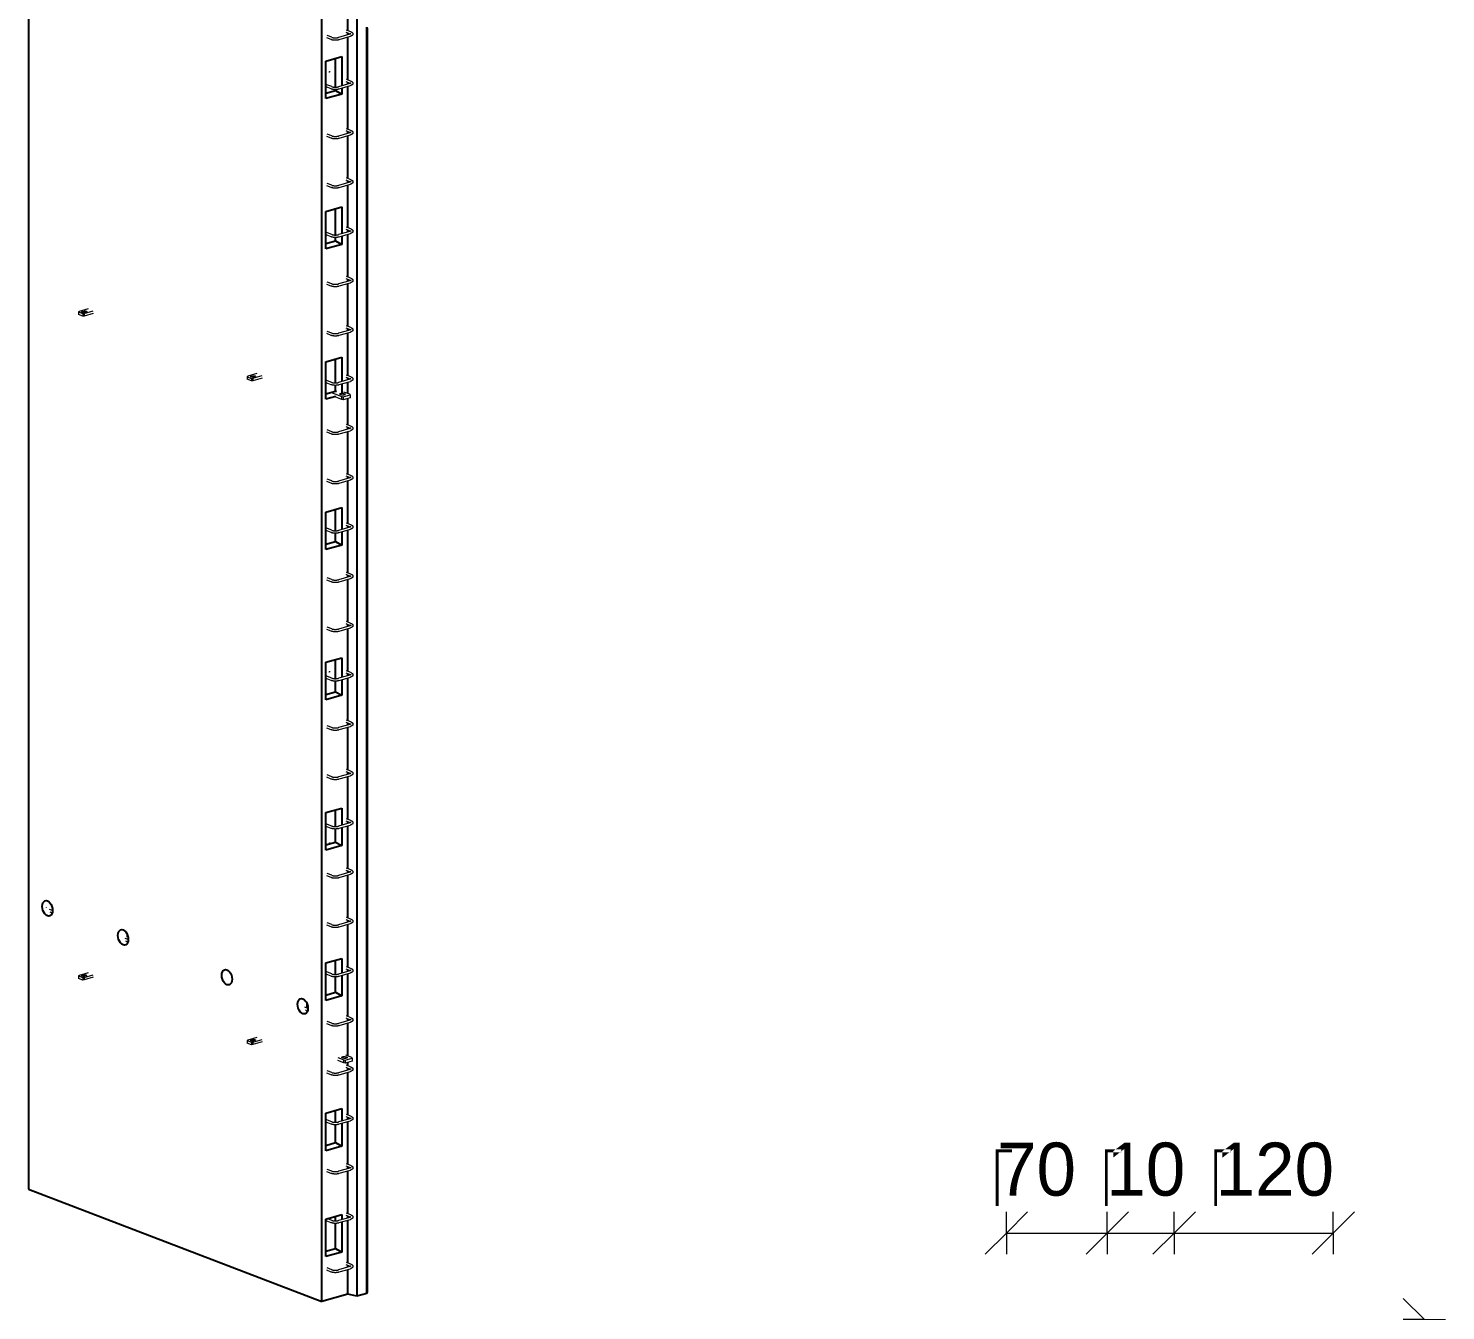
# Model space of a CAD drawing. Header units: millimetres. Extents: x -6666 to 6873, y 1067 to 19439.
# Drawn here: x 1192 to 6536, y 3599 to 8432 of the extents above; entities that cross this region are included whole.
import ezdxf

# ---------------------------------------------------------------- set-up
doc = ezdxf.new("R2010")
doc.units = ezdxf.units.MM
for name, color, linetype, lineweight in [('A-ANNO-DIMS', 211, 'Continuous', 9), ('A-ANNO-DIMS-80', 211, 'Continuous', 9), ('A-GENM', 13, 'Continuous', 18), ('A-WALL', 113, 'Continuous', 25), ('S-RBAR', 171, 'Continuous', 18)]:
    doc.layers.add(name, color=color, linetype=linetype, lineweight=lineweight)
doc.styles.add('Nirmala UI Semilight_4', font='NirmalaS.ttf', dxfattribs={"height": 200})
doc.dimstyles.new('Arrow_Filled_-_2_5_NI_UI_5', dxfattribs={"dimscale": 304.8, "dimtxt": 209.472789, "dimasz": 0.524934, "dimexe": 0.262467, "dimexo": 0.0625, "dimgap": 0.262467, "dimtad": 1, "dimdec": 0, "dimzin": 0, "dimdsep": 46, "dimtxsty": 'Nirmala UI Semilight_4', "dimblk1": 'OBLIQUE', "dimblk2": 'OBLIQUE', "dimsah": 1, "dimcen": 0.09, "dimazin": 0, "dimtfac": 1, "dimtdec": 4, "dimtix": 1, "dimtmove": 2, "dimatfit": 3, "dimfxl": 0.262467, "dimfxlon": 1, "dimtvp": 1, "dimtolj": 1, "dimtzin": 0, "dimarcsym": 2})
doc.dimstyles.new('Arrow_Filled_-_2_5_NI_UI_6', dxfattribs={"dimscale": 304.8, "dimtxt": 209.472789, "dimasz": 0.524934, "dimexe": 0.262467, "dimexo": 0.0625, "dimgap": 0.262467, "dimtad": 1, "dimdec": 0, "dimzin": 0, "dimdsep": 46, "dimtxsty": 'Nirmala UI Semilight_4', "dimblk1": 'OBLIQUE', "dimblk2": 'OBLIQUE', "dimsah": 1, "dimcen": 0.09, "dimazin": 0, "dimtfac": 1, "dimtdec": 4, "dimtix": 1, "dimtmove": 0, "dimatfit": 3, "dimfxl": 0.262467, "dimfxlon": 1, "dimtvp": 1, "dimtolj": 1, "dimtzin": 0, "dimarcsym": 2})

# ---------------------------------------------------------------- blocks, each defined once
blk = doc.blocks.new('Rebar Bar - Part 1375585861-431004-3D Ortho')
at = {"layer": 'S-RBAR'}
blk.add_line((10689.8, 4760.5), (10689.8, 4740.2), dxfattribs=at)
blk = doc.blocks.new('Rebar Bar - Part 1375585861-V1-3D Ortho')
at = {"layer": 'S-RBAR'}
blk.add_line((10013.8, 5006.7), (10013.8, 5017.6), dxfattribs=at)
blk = doc.blocks.new('Rebar Bar - Part 776176355-431004-3D Ortho')
at = {"layer": 'S-RBAR'}
for points in [[(9708.1, 5118, 0), (9708.1, 5118.1, 0), (9708.1, 5118.2, 0)], [(9708.1, 5118, 0), (9708.1, 5118, 0), (9708.1, 5117.9, 0), (9708.2, 5117.7, 0), (9708.3, 5117.6, 0), (9708.4, 5117.5, 0)]]:
    blk.add_polyline3d(points, dxfattribs=at)
blk = doc.blocks.new('Rebar Bar - Part 1527173611-431004-3D Ortho')
at = {"layer": 'S-RBAR'}
for p, q in [((9732.6, 5107), (9721.2, 5111.3)), ((9722.4, 5102.3), (9731.4, 5098.8)), ((10018.1, 4997.6), (10006.7, 5002)), ((10007.9, 4992.9), (10016.9, 4989.5))]:
    blk.add_line(p, q, dxfattribs=at)
blk = doc.blocks.new('Rebar Bar - Part 776176355-V2-3D Ortho')
at = {"layer": 'S-RBAR'}
blk.add_polyline3d([(10774.1, 10528.5, 0), (10775.4, 10528.7, 0), (10776.7, 10529, 0), (10777.9, 10529.3, 0), (10779.1, 10529.6, 0), (10779.4, 10529.7, 0)], dxfattribs=at)
blk = doc.blocks.new('Rebar Bar - Part 1527173611-V3-3D Ortho')
at = {"layer": 'S-RBAR'}
for p, q in [((10695.2, 4738.2), (10683.8, 4742.6)), ((10685.2, 4733.5), (10694, 4730.1))]:
    blk.add_line(p, q, dxfattribs=at)
blk = doc.blocks.new('RR spread anchor face based - RR-SA-2_5-150-1726819-3D Ortho')
at = {"layer": 'A-GENM'}
for p, q in [((9832.4, 11654.9), (9830.2, 11653.2)), ((9830.2, 11653.2), (9846.5, 11647)), ((9830.2, 11653.2), (9830.2, 11643.8)), ((9866.5, 11664.6), (9832.4, 11654.9)), ((9845.6, 11655.2), (9850.1, 11656.5)), ((9852, 11647.4), (9886.1, 11657.1)), ((9859.3, 11653), (9854.7, 11651.7)), ((9846.5, 11637.5), (9830.2, 11643.8)), ((9846.5, 11647), (9852, 11647.4)), ((9846.5, 11647), (9846.5, 11637.5)), ((9852, 11638), (9846.5, 11637.5)), ((9886.1, 11647.7), (9852, 11638)), ((9852, 11647.4), (9852, 11638))]:
    blk.add_line(p, q, dxfattribs=at)
for points in [[(9854.7, 11651.7, 0), (9853.2, 11651.4, 0), (9851.4, 11651.2, 0), (9849.6, 11651.1, 0), (9847.8, 11651.3, 0), (9846.2, 11651.5, 0), (9844.8, 11651.9, 0), (9843.8, 11652.4, 0), (9843.3, 11653, 0), (9843.2, 11653.6, 0), (9843.5, 11654.2, 0), (9844.4, 11654.7, 0), (9845.6, 11655.2, 0)], [(9850.1, 11656.5, 0), (9851.6, 11656.8, 0), (9853.4, 11657, 0), (9855.2, 11657, 0), (9857, 11656.9, 0), (9858.6, 11656.6, 0), (9860, 11656.2, 0), (9861, 11655.7, 0), (9861.6, 11655.2, 0)], [(9861.7, 11654.6, 0), (9861.3, 11654, 0), (9860.5, 11653.4, 0), (9859.3, 11653, 0)]]:
    blk.add_polyline3d(points, dxfattribs=at)
blk = doc.blocks.new('Rebar Bar - Part 3166313199-431004-3D Ortho')
at = {"layer": 'S-RBAR'}
for p, q in [((10837.8, 12132.8), (10855, 12126.2)), ((10857.8, 12133.7), (10840.7, 12140.2))]:
    blk.add_line(p, q, dxfattribs=at)
blk = doc.blocks.new('Rebar Bar - Part 2227165887-431004-3D Ortho')
at = {"layer": 'S-RBAR'}
for points in [[(10857.8, 12133.7, 0), (10858.5, 12133.4, 0), (10859, 12133.2, 0), (10859.6, 12132.9, 0), (10860.2, 12132.6, 0), (10860.7, 12132.3, 0), (10861.2, 12132, 0), (10861.8, 12131.6, 0), (10862.2, 12131.3, 0), (10862.7, 12130.9, 0), (10863.2, 12130.4, 0), (10863.6, 12130, 0), (10864, 12129.5, 0), (10864.3, 12128.9, 0), (10864.7, 12128.3, 0), (10864.9, 12127.6, 0), (10865.1, 12126.9, 0), (10865.2, 12126.2, 0), (10865.2, 12125.5, 0), (10865.2, 12124.7, 0), (10865, 12124, 0), (10864.8, 12123.3, 0), (10864.5, 12122.7, 0), (10864.2, 12122.1, 0), (10863.8, 12121.6, 0), (10863.4, 12121.1, 0), (10863, 12120.6, 0), (10862.5, 12120.2, 0), (10862, 12119.8, 0), (10861.5, 12119.5, 0), (10861, 12119.1, 0), (10860.5, 12118.8, 0), (10859.9, 12118.5, 0), (10859.4, 12118.2, 0), (10858.8, 12118, 0), (10858.2, 12117.7, 0), (10857.6, 12117.5, 0), (10856.9, 12117.2, 0), (10856.3, 12117, 0), (10855.6, 12116.8, 0), (10855.4, 12116.8, 0)], [(10857.5, 12126.4, 0), (10857.4, 12126.4, 0), (10857.4, 12126.4, 0), (10857.3, 12126.3, 0), (10857.2, 12126.2, 0), (10857, 12126.1, 0), (10856.8, 12125.9, 0), (10856.5, 12125.8, 0), (10856.3, 12125.6, 0), (10855.9, 12125.5, 0), (10855.6, 12125.3, 0), (10855.2, 12125.1, 0), (10854.8, 12125, 0), (10854.3, 12124.8, 0), (10853.8, 12124.7, 0), (10853.3, 12124.5, 0), (10853.2, 12124.5, 0)], [(10856.3, 12125.6, 0), (10855.9, 12125.8, 0), (10855.6, 12125.9, 0), (10855.2, 12126.1, 0), (10855, 12126.2, 0)], [(10857.4, 12124.8, 0), (10857.4, 12124.9, 0), (10857.3, 12125, 0), (10857.2, 12125.1, 0), (10857, 12125.2, 0), (10856.8, 12125.3, 0)]]:
    blk.add_polyline3d(points, dxfattribs=at)
blk = doc.blocks.new('Rebar Bar - Part 3195156606-431004-3D Ortho')
at = {"layer": 'S-RBAR'}
for p, q in [((10853.2, 12124.5), (10810.8, 12112.4)), ((10813, 12104.7), (10855.4, 12116.8))]:
    blk.add_line(p, q, dxfattribs=at)
blk = doc.blocks.new('Rebar Bar - Part 2227165887-V4-3D Ortho')
at = {"layer": 'S-RBAR'}
for points in [[(10782.2, 12105.5, 0), (10782.9, 12105.3, 0), (10783.5, 12105.1, 0), (10784.2, 12104.9, 0), (10784.9, 12104.7, 0), (10785.6, 12104.5, 0), (10786.3, 12104.3, 0), (10787, 12104.1, 0), (10787.8, 12104, 0), (10788.5, 12103.8, 0), (10789.3, 12103.7, 0), (10790.1, 12103.6, 0), (10790.9, 12103.5, 0), (10791.7, 12103.4, 0), (10792.5, 12103.3, 0), (10793.3, 12103.2, 0), (10794.2, 12103.1, 0), (10795, 12103.1, 0), (10795.8, 12103, 0), (10796.7, 12103, 0), (10797.5, 12103, 0), (10798.4, 12103, 0), (10799.2, 12103, 0), (10800.1, 12103, 0), (10801, 12103, 0), (10801.8, 12103, 0), (10802.6, 12103.1, 0), (10803.5, 12103.1, 0), (10804.3, 12103.2, 0), (10805.1, 12103.3, 0), (10806, 12103.4, 0), (10806.8, 12103.5, 0), (10807.6, 12103.6, 0), (10808.3, 12103.7, 0), (10809.1, 12103.8, 0), (10809.9, 12104, 0), (10810.6, 12104.1, 0), (10811.4, 12104.3, 0), (10812.1, 12104.5, 0), (10812.8, 12104.7, 0), (10813, 12104.7, 0)], [(10785.1, 12113, 0), (10785.5, 12112.8, 0), (10786, 12112.7, 0), (10786.5, 12112.5, 0), (10787, 12112.4, 0), (10787.6, 12112.2, 0), (10788.1, 12112.1, 0), (10788.7, 12112, 0), (10789.3, 12111.8, 0), (10789.9, 12111.7, 0), (10790.6, 12111.6, 0), (10791.2, 12111.5, 0), (10791.9, 12111.4, 0), (10792.6, 12111.3, 0), (10793.3, 12111.2, 0), (10794, 12111.2, 0), (10794.8, 12111.1, 0), (10795.5, 12111.1, 0), (10796.2, 12111, 0), (10797, 12111, 0), (10797.7, 12111, 0), (10798.4, 12111, 0), (10799.2, 12111, 0), (10799.9, 12111, 0), (10800.7, 12111, 0), (10801.4, 12111, 0), (10802.2, 12111.1, 0), (10802.9, 12111.1, 0), (10803.6, 12111.2, 0), (10804.3, 12111.2, 0), (10805, 12111.3, 0), (10805.7, 12111.4, 0), (10806.4, 12111.5, 0), (10807.1, 12111.6, 0), (10807.7, 12111.7, 0), (10808.3, 12111.8, 0), (10808.9, 12112, 0), (10809.5, 12112.1, 0), (10810.1, 12112.2, 0), (10810.6, 12112.4, 0), (10810.8, 12112.4, 0)]]:
    blk.add_polyline3d(points, dxfattribs=at)
blk = doc.blocks.new('Rebar Bar - Part 3131074535-431004-3D Ortho')
at = {"layer": 'S-RBAR'}
for p, q in [((10765.1, 12112.1), (10782.2, 12105.5)), ((10785.1, 12113), (10767.9, 12119.6))]:
    blk.add_line(p, q, dxfattribs=at)
blk = doc.blocks.new('Rebar Bar - Part 3131074535-V11-3D Ortho')
at = {"layer": 'S-RBAR'}
for p, q in [((10785.1, 9326.6), (10762.6, 9335.2)), ((10762.6, 9326.6), (10782.2, 9319.1))]:
    blk.add_line(p, q, dxfattribs=at)
blk = doc.blocks.new('Rebar Bar - Part 2227165887-V12-3D Ortho')
at = {"layer": 'S-RBAR'}
for points in [[(10857.5, 5067.5, 0), (10857.4, 5067.5, 0), (10857.4, 5067.5, 0), (10857.3, 5067.4, 0), (10857.2, 5067.3, 0), (10857, 5067.2, 0), (10856.8, 5067, 0), (10856.5, 5066.9, 0), (10856.3, 5066.7, 0), (10855.9, 5066.6, 0), (10855.6, 5066.4, 0), (10855.2, 5066.2, 0), (10854.8, 5066.1, 0), (10854.3, 5065.9, 0), (10853.8, 5065.8, 0), (10853.3, 5065.6, 0), (10853.2, 5065.6, 0)], [(10856, 5066.9, 0), (10855.9, 5066.9, 0), (10855.6, 5067, 0), (10855.2, 5067.2, 0), (10855, 5067.3, 0)], [(10857.8, 5074.8, 0), (10858.5, 5074.5, 0), (10859, 5074.3, 0), (10859.6, 5074, 0), (10860.2, 5073.7, 0), (10860.7, 5073.4, 0), (10861.2, 5073.1, 0), (10861.8, 5072.7, 0), (10862.2, 5072.4, 0), (10862.7, 5072, 0), (10863.2, 5071.5, 0), (10863.6, 5071.1, 0), (10864, 5070.6, 0), (10864.3, 5070, 0), (10864.7, 5069.4, 0), (10864.9, 5068.7, 0), (10865.1, 5068, 0), (10865.2, 5067.3, 0), (10865.2, 5066.6, 0), (10865.2, 5065.8, 0), (10865, 5065.1, 0), (10864.8, 5064.4, 0), (10864.5, 5063.8, 0), (10864.2, 5063.2, 0), (10863.8, 5062.7, 0), (10863.4, 5062.2, 0), (10863, 5061.7, 0), (10862.5, 5061.3, 0), (10862, 5060.9, 0), (10861.5, 5060.6, 0), (10861, 5060.2, 0), (10860.5, 5059.9, 0), (10859.9, 5059.6, 0), (10859.4, 5059.3, 0), (10858.8, 5059.1, 0), (10858.2, 5058.8, 0), (10857.6, 5058.6, 0), (10856.9, 5058.4, 0), (10856.3, 5058.1, 0), (10855.6, 5057.9, 0), (10855.4, 5057.9, 0)], [(10857.4, 5065.9, 0), (10857.4, 5066, 0), (10857.3, 5066.1, 0), (10857.2, 5066.2, 0), (10857, 5066.3, 0), (10856.8, 5066.4, 0)]]:
    blk.add_polyline3d(points, dxfattribs=at)
blk = doc.blocks.new('Rebar Bar - Part 3166313199-V13-3D Ortho')
at = {"layer": 'S-RBAR'}
for p, q in [((10837.8, 4888.1), (10855, 4881.5)), ((10857.8, 4889), (10840.7, 4895.6))]:
    blk.add_line(p, q, dxfattribs=at)
blk = doc.blocks.new('Rebar Bar - Part 3131074535-V14-3D Ortho')
at = {"layer": 'S-RBAR'}
for p, q in [((10762.6, 3939.6), (10782.2, 3932.1)), ((10785.1, 3939.5), (10767.9, 3946.1))]:
    blk.add_line(p, q, dxfattribs=at)
blk = doc.blocks.new('Rebar Bar - Part 3131074535-V15-3D Ortho')
at = {"layer": 'S-RBAR'}
for p, q in [((10765.1, 3752.9), (10782.2, 3746.3)), ((10785.1, 3753.8), (10768.1, 3760.3))]:
    blk.add_line(p, q, dxfattribs=at)
blk = doc.blocks.new('RR spread anchor face based - RR-SA-4_0-320-1726835-3D Ortho')
at = {"layer": 'A-GENM'}
for p, q in [((10800.5, 11343.1), (10823.3, 11334.4)), ((10823.3, 11323.1), (10800.5, 11331.8)), ((10820.4, 11341.1), (10817.8, 11342.1)), ((10823.3, 11334.4), (10828.5, 11333.7)), ((10823.3, 11323.1), (10823.3, 11334.4)), ((10828.5, 11333.7), (10855, 11341.2)), ((10828.5, 11333.7), (10828.5, 11322.4)), ((10855, 11329.9), (10828.5, 11322.4)), ((10853.7, 11343), (10830.8, 11351.8)), ((10831.4, 11346), (10834, 11345)), ((10855, 11341.2), (10853.7, 11343)), ((10855, 11341.2), (10855, 11329.9)), ((10828.5, 11322.4), (10823.3, 11323.1))]:
    blk.add_line(p, q, dxfattribs=at)
for points in [[(10817.8, 11342.1, 0), (10816.5, 11342.7, 0), (10815.8, 11343.5, 0), (10815.6, 11344.2, 0), (10816.1, 11345, 0), (10817.2, 11345.7, 0), (10818.7, 11346.3, 0), (10820.7, 11346.7, 0), (10822.9, 11346.9, 0), (10825.3, 11347, 0), (10827.6, 11346.8, 0), (10829.7, 11346.5, 0), (10831.4, 11346, 0)], [(10836.2, 11342.8, 0), (10835.7, 11342, 0), (10834.6, 11341.4, 0), (10833.1, 11340.8, 0), (10831.1, 11340.4, 0), (10828.9, 11340.1, 0), (10826.5, 11340.1, 0), (10824.2, 11340.2, 0), (10822.1, 11340.6, 0), (10820.4, 11341.1, 0)], [(10834, 11345, 0), (10835.3, 11344.3, 0), (10836, 11343.6, 0), (10836.2, 11343, 0)]]:
    blk.add_polyline3d(points, dxfattribs=at)
blk = doc.blocks.new('RR spread anchor face based - RR-SA-4_0-320-V17-3D Ortho')
at = {"layer": 'A-GENM'}
for p, q in [((10786.6, 7057.9), (10823.3, 7043.9)), ((10853.7, 7052.5), (10830.8, 7061.2)), ((10831.4, 7055.4), (10834, 7054.4)), ((10823.3, 7032.5), (10800.5, 7041.3)), ((10820.4, 7050.6), (10817.8, 7051.6)), ((10823.3, 7043.9), (10828.5, 7043.2)), ((10823.3, 7032.5), (10823.3, 7043.9)), ((10828.5, 7031.8), (10823.3, 7032.5)), ((10828.5, 7043.2), (10855, 7050.7)), ((10828.5, 7043.2), (10828.5, 7031.8)), ((10855, 7039.4), (10828.5, 7031.8)), ((10855, 7050.7), (10853.7, 7052.5)), ((10855, 7050.7), (10855, 7039.4))]:
    blk.add_line(p, q, dxfattribs=at)
for points in [[(10817.8, 7051.6, 0), (10816.5, 7052.2, 0), (10815.8, 7052.9, 0), (10815.6, 7053.7, 0), (10816.1, 7054.5, 0), (10817.2, 7055.2, 0), (10818.7, 7055.7, 0), (10820.7, 7056.2, 0), (10822.9, 7056.4, 0), (10825.3, 7056.5, 0), (10827.6, 7056.3, 0), (10829.7, 7055.9, 0), (10831.4, 7055.4, 0)], [(10834, 7054.4, 0), (10835.3, 7053.8, 0), (10836, 7053, 0), (10836.2, 7052.5, 0)], [(10836.2, 7052.3, 0), (10835.7, 7051.5, 0), (10834.6, 7050.8, 0), (10833.1, 7050.2, 0), (10831.1, 7049.8, 0), (10828.9, 7049.6, 0), (10826.5, 7049.5, 0), (10824.2, 7049.7, 0), (10822.1, 7050, 0), (10820.4, 7050.6, 0)]]:
    blk.add_polyline3d(points, dxfattribs=at)
blk = doc.blocks.new('DIMBLOCK48-TOP NOTCH DETAIL')
at = {"layer": 'A-ANNO-DIMS-80'}
for p, q in [((4879.7, 3891.8), (4959.7, 3971.8)), ((4879.7, 3891.8), (4879.7, 3971.8)), ((5259.7, 3891.8), (5339.7, 3971.8)), ((5259.7, 3891.8), (5259.7, 3971.8)), ((4879.7, 3891.8), (4799.7, 3811.8)), ((4879.7, 3891.8), (5259.7, 3891.8)), ((4879.7, 3891.8), (4879.7, 3811.8)), ((5259.7, 3891.8), (5179.7, 3811.8)), ((5259.7, 3891.8), (5259.7, 3811.8))]:
    blk.add_line(p, q, dxfattribs=at)
at = {"layer": 'A-ANNO-DIMS-80', "color": 0, "insert": (4844.5, 4232.7), "char_height": 200, "width": 356.485, "attachment_point": 1, "line_spacing_factor": 1.142579, "style": 'Nirmala UI Semilight_4'}
blk.add_mtext('\u202a70', dxfattribs=at)
blk = doc.blocks.new('_Oblique')
at = {"color": 0, "linetype": 'ByBlock', "lineweight": -2}
blk.add_line((-0.5, -0.5), (0.5, 0.5), dxfattribs=at)
blk = doc.blocks.new('DIMBLOCK49-TOP NOTCH DETAIL')
at = {"layer": 'A-ANNO-DIMS-80'}
for p, q in [((5259.7, 3891.8), (5339.7, 3971.8)), ((5259.7, 3891.8), (5259.7, 3971.8)), ((5512, 3891.8), (5592, 3971.8)), ((5512, 3891.8), (5512, 3971.8)), ((5259.7, 3891.8), (5179.7, 3811.8)), ((5259.7, 3891.8), (5512, 3891.8)), ((5259.7, 3891.8), (5259.7, 3811.8)), ((5512, 3891.8), (5432, 3811.8)), ((5512, 3891.8), (5512, 3811.8))]:
    blk.add_line(p, q, dxfattribs=at)
at = {"layer": 'A-ANNO-DIMS-80', "color": 0, "insert": (5256.4, 4232.7), "char_height": 200, "width": 310.781, "attachment_point": 1, "line_spacing_factor": 1.142579, "style": 'Nirmala UI Semilight_4'}
blk.add_mtext('\u202a10', dxfattribs=at)
blk = doc.blocks.new('DIMBLOCK50-TOP NOTCH DETAIL')
at = {"layer": 'A-ANNO-DIMS-80'}
for p, q in [((5512, 3891.8), (5592, 3971.8)), ((5512, 3891.8), (5512, 3971.8)), ((6112, 3891.8), (6192, 3971.8)), ((6112, 3891.8), (6112, 3971.8)), ((5512, 3891.8), (5432, 3811.8)), ((5512, 3891.8), (6112, 3891.8)), ((5512, 3891.8), (5512, 3811.8)), ((6112, 3891.8), (6032, 3811.8)), ((6112, 3891.8), (6112, 3811.8))]:
    blk.add_line(p, q, dxfattribs=at)
at = {"layer": 'A-ANNO-DIMS-80', "color": 0, "insert": (5668.6, 4232.7), "char_height": 200, "width": 493.594, "attachment_point": 1, "line_spacing_factor": 1.142579, "style": 'Nirmala UI Semilight_4'}
blk.add_mtext('\u202a120', dxfattribs=at)
blk = doc.blocks.new('DIMBLOCK51-TOP NOTCH DETAIL')
at = {"layer": 'A-ANNO-DIMS-80'}
for p, q in [((6455.7, 3565.5), (6375.7, 3645.5)), ((6455.7, 3565.5), (6375.7, 3565.5)), ((6455.7, 3205), (6455.7, 3565.5)), ((6455.7, 3565.5), (6535.7, 3485.5)), ((6455.7, 3565.5), (6535.7, 3565.5)), ((6455.7, 3205), (6375.7, 3285)), ((6455.7, 3205), (6375.7, 3205)), ((6455.7, 3205), (6535.7, 3125)), ((6455.7, 3205), (6535.7, 3205))]:
    blk.add_line(p, q, dxfattribs=at)
at = {"layer": 'A-ANNO-DIMS-80', "color": 0, "insert": (6114.7, 3231), "char_height": 200, "width": 370.196, "attachment_point": 1, "rotation": 90, "line_spacing_factor": 1.142579, "style": 'Nirmala UI Semilight_4'}
blk.add_mtext('\u202a40', dxfattribs=at)

msp = doc.modelspace()

# ---------------------------------------------------------------- linework, layer by layer
at = {"layer": 'A-WALL'}
for p, q in [((2430.3, 12201.6), (2430.3, 3653.6)), ((1192.1, 11962.9), (1192.1, 4057.2)), ((2298.2, 3633.4), (2298.2, 11597.6)), ((2396.7, 8422.8), (2396.7, 8584.7)), ((2396.7, 8407.1), (2396.7, 8414)), ((2396.7, 8237), (2396.7, 8398.9)), ((2468.2, 3664.3), (2468.2, 8436.3)), ((2468.2, 8436.3), (2469.3, 8431.5)), ((2469.3, 8431.5), (2469.3, 3669)), ((2313.3, 8308.2), (2373.9, 8325.5)), ((2313.3, 8166.6), (2313.3, 8308.2)), ((2350, 8210), (2350, 8318.7)), ((2373.9, 8325.5), (2373.9, 8214.8)), ((2313.2, 8186.9), (2350, 8197.4)), ((2373.9, 8183.9), (2313.3, 8166.6)), ((2350, 8197.4), (2350, 8202.2)), ((2350, 8197.4), (2373.9, 8183.9)), ((2373.9, 8206.7), (2373.9, 8183.9)), ((2396.7, 8221.4), (2396.7, 8228.2)), ((2396.7, 8051.3), (2396.7, 8213.1)), ((2396.7, 8035.6), (2396.7, 8042.5)), ((2396.7, 7865.5), (2396.7, 8027.4)), ((2396.7, 7849.9), (2396.7, 7856.7)), ((2396.7, 7679.7), (2396.7, 7841.6)), ((2313.3, 7741.8), (2373.9, 7759.1)), ((2350, 7652.7), (2350, 7752.3)), ((2373.9, 7759.1), (2373.9, 7657.6)), ((2313.3, 7600.2), (2313.3, 7741.8)), ((2350, 7631), (2350, 7644.9)), ((2373.9, 7649.5), (2373.9, 7617.5)), ((2396.7, 7664.1), (2396.7, 7671.2)), ((2396.7, 7494), (2396.7, 7655.9)), ((2313.3, 7620.6), (2350, 7631)), ((2373.9, 7617.5), (2313.3, 7600.2)), ((2350, 7631), (2373.9, 7617.5)), ((2396.7, 7478.3), (2396.7, 7485.2)), ((2396.7, 7308.2), (2396.7, 7470.1)), ((2396.7, 7292.6), (2396.7, 7299.4)), ((2396.7, 7122.4), (2396.7, 7284.3)), ((2313.3, 7175.4), (2373.9, 7192.7)), ((2313.3, 7033.8), (2313.3, 7175.4)), ((2350, 7095.4), (2350, 7185.9)), ((2373.9, 7192.7), (2373.9, 7100.3)), ((2396.7, 7106.8), (2396.7, 7113.7)), ((2313.3, 7054.2), (2350, 7064.6)), ((2350, 7064.6), (2350, 7087.6)), ((2350, 7064.6), (2353.6, 7062.6)), ((2373.9, 7092.2), (2373.9, 7059.1)), ((2396.7, 7055.4), (2396.7, 7098.6)), ((2351.2, 7044.6), (2313.3, 7033.8)), ((2396.7, 6936.7), (2396.7, 7036.8)), ((2396.7, 6921.1), (2396.7, 6927.9)), ((2396.7, 6750.9), (2396.7, 6912.8)), ((2396.7, 6735.3), (2396.7, 6742.2)), ((2396.7, 6565.2), (2396.7, 6727.1)), ((2313.3, 6609), (2373.9, 6626.2)), ((2373.9, 6626.2), (2373.9, 6543)), ((2313.3, 6467.4), (2313.3, 6609)), ((2350, 6538.2), (2350, 6619.5)), ((2350, 6498.2), (2350, 6530.4)), ((2373.9, 6534.9), (2373.9, 6484.6)), ((2396.7, 6549.5), (2396.7, 6556.4)), ((2396.7, 6379.4), (2396.7, 6541.3)), ((2313.3, 6487.7), (2350, 6498.2)), ((2373.9, 6484.6), (2313.3, 6467.4)), ((2350, 6498.2), (2373.9, 6484.6)), ((2396.7, 6363.8), (2396.7, 6370.6)), ((2396.7, 6193.6), (2396.7, 6355.5)), ((2396.7, 6178), (2396.7, 6184.9)), ((2396.7, 6007.9), (2396.7, 6169.8)), ((2313.3, 6042.6), (2373.9, 6059.8)), ((2313.3, 5901), (2313.3, 6042.6)), ((2350, 5980.9), (2350, 6053)), ((2373.9, 6059.8), (2373.9, 5986)), ((2396.7, 5992.3), (2396.7, 5999.1)), ((2313.3, 5921.3), (2350, 5931.8)), ((2350, 5931.8), (2350, 5973.1)), ((2350, 5931.8), (2373.9, 5918.2)), ((2373.9, 5977.6), (2373.9, 5918.2)), ((2396.7, 5822.1), (2396.7, 5984)), ((2373.9, 5918.2), (2313.3, 5901)), ((2396.7, 5806.5), (2396.7, 5813.4)), ((2396.7, 5636.4), (2396.7, 5798.3)), ((2396.7, 5620.7), (2396.7, 5627.6)), ((2396.7, 5450.6), (2396.7, 5612.5)), ((2313.3, 5476.2), (2373.9, 5493.4)), ((2313.3, 5334.6), (2313.3, 5476.2)), ((2350, 5423.6), (2350, 5486.6)), ((2373.9, 5493.4), (2373.9, 5428.4)), ((2350, 5365.4), (2350, 5415.8)), ((2373.9, 5420.3), (2373.9, 5351.8)), ((2396.7, 5435), (2396.7, 5441.8)), ((2396.7, 5264.8), (2396.7, 5426.7)), ((2313.3, 5354.9), (2350, 5365.4)), ((2373.9, 5351.8), (2313.3, 5334.6)), ((2350, 5365.4), (2373.9, 5351.8)), ((2396.7, 5249.2), (2396.7, 5256.1)), ((2396.7, 5079.1), (2396.7, 5241)), ((2396.7, 5063.5), (2396.7, 5070.3)), ((2396.7, 4893.3), (2396.7, 5055.2)), ((2313.3, 4909.8), (2373.9, 4927)), ((2350, 4866.3), (2350, 4920.2)), ((2373.9, 4927), (2373.9, 4871.1)), ((2313.3, 4768.2), (2313.3, 4909.8)), ((2396.7, 4877.7), (2396.7, 4884.6)), ((2396.7, 4707.6), (2396.7, 4869.5)), ((2350, 4799), (2350, 4858.5)), ((2373.9, 4862.6), (2373.9, 4785.4)), ((2313.3, 4788.5), (2350, 4799)), ((2373.9, 4785.4), (2313.3, 4768.2)), ((2350, 4799), (2373.9, 4785.4)), ((2396.7, 4691.9), (2396.7, 4698.8)), ((2396.7, 4558.8), (2396.7, 4683.7)), ((2396.7, 4521.8), (2396.7, 4535.2)), ((2396.7, 4506.2), (2396.7, 4513)), ((2396.7, 4336), (2396.7, 4497.9)), ((2313.3, 4343.4), (2373.9, 4360.6)), ((2313.3, 4201.8), (2313.3, 4343.4)), ((2350, 4309), (2350, 4353.8)), ((2373.9, 4360.6), (2373.9, 4313.9)), ((2350, 4232.6), (2350, 4300.9)), ((2373.9, 4305.8), (2373.9, 4219)), ((2396.7, 4320.4), (2396.7, 4327.3)), ((2396.7, 4150.3), (2396.7, 4312.2)), ((2313.5, 4222.2), (2350, 4232.6)), ((2350, 4232.6), (2373.9, 4219)), ((2373.9, 4219), (2313.3, 4201.8)), ((2396.7, 4134.7), (2396.7, 4141.5)), ((2396.7, 3964.5), (2396.7, 4126.4)), ((1192.1, 4057.2), (2298.2, 3633.4)), ((2313.3, 3944.5), (2373.9, 3961.8)), ((2350, 3937.5), (2350, 3955)), ((2373.9, 3961.8), (2373.9, 3942.3)), ((2396.7, 3948.9), (2396.7, 3955.8)), ((2313.3, 3802.9), (2313.3, 3944.5)), ((2350, 3833.7), (2350, 3929.7)), ((2373.9, 3934.3), (2373.9, 3820.2)), ((2396.7, 3778.8), (2396.7, 3940.7)), ((2373.9, 3820.2), (2313.3, 3802.9)), ((2313.5, 3823.3), (2350, 3833.7)), ((2350, 3833.7), (2373.9, 3820.2)), ((2396.7, 3763.1), (2396.7, 3770)), ((2396.7, 3661.4), (2396.7, 3754.9)), ((2396.7, 3661.4), (2298.2, 3633.4)), ((2430.3, 3653.6), (2396.7, 3661.4)), ((2468.2, 3664.3), (2430.3, 3653.6)), ((2469.3, 3669), (2468.2, 3664.3))]:
    msp.add_line(p, q, dxfattribs=at)
for points in [[(1263.8, 5087, 0), (1258.8, 5089.9, 0), (1254, 5094.5, 0), (1250, 5100.6, 0), (1246.9, 5107.6, 0), (1244.9, 5115.2, 0), (1244.3, 5122.8, 0), (1244.9, 5129.9, 0), (1246.9, 5135.9, 0), (1250, 5140.6, 0), (1254, 5143.6, 0), (1258.8, 5144.6, 0), (1263.8, 5143.6, 0)], [(1263.8, 5143.6, 0), (1268.9, 5140.7, 0), (1273.6, 5136.1, 0), (1277.7, 5130, 0), (1280.8, 5122.9, 0), (1282.7, 5115.4, 0), (1283.4, 5107.8, 0), (1282.7, 5100.7, 0), (1280.8, 5094.6, 0), (1277.7, 5090, 0), (1273.6, 5087, 0), (1268.9, 5086, 0), (1263.8, 5087, 0)], [(1549.3, 4977.6, 0), (1544.3, 4980.5, 0), (1539.5, 4985.1, 0), (1535.5, 4991.2, 0), (1532.4, 4998.2, 0), (1530.4, 5005.8, 0), (1529.8, 5013.4, 0), (1530.4, 5020.5, 0), (1532.4, 5026.6, 0), (1535.5, 5031.2, 0), (1539.5, 5034.2, 0), (1544.3, 5035.2, 0), (1549.3, 5034.2, 0)], [(1549.3, 5034.2, 0), (1554.4, 5031.3, 0), (1559.1, 5026.7, 0), (1563.2, 5020.6, 0), (1566.3, 5013.6, 0), (1568.2, 5006, 0), (1568.9, 4998.4, 0), (1568.2, 4991.3, 0), (1566.3, 4985.3, 0), (1563.2, 4980.6, 0), (1559.1, 4977.6, 0), (1554.4, 4976.6, 0), (1549.3, 4977.6, 0)], [(1940.9, 4827.6, 0), (1935.8, 4830.5, 0), (1931.1, 4835.1, 0), (1927, 4841.2, 0), (1923.9, 4848.3, 0), (1922, 4855.8, 0), (1921.3, 4863.4, 0), (1922, 4870.5, 0), (1923.9, 4876.6, 0), (1927, 4881.2, 0), (1931.1, 4884.2, 0), (1935.8, 4885.2, 0), (1940.9, 4884.2, 0)], [(1940.9, 4884.2, 0), (1945.9, 4881.3, 0), (1950.7, 4876.7, 0), (1954.7, 4870.6, 0), (1957.8, 4863.6, 0), (1959.8, 4856, 0), (1960.5, 4848.4, 0), (1959.8, 4841.3, 0), (1957.8, 4835.3, 0), (1954.7, 4830.6, 0), (1950.7, 4827.6, 0), (1945.9, 4826.6, 0), (1940.9, 4827.6, 0)], [(2226.4, 4718.2, 0), (2221.3, 4721.1, 0), (2216.6, 4725.8, 0), (2212.5, 4731.8, 0), (2209.4, 4738.9, 0), (2207.5, 4746.5, 0), (2206.8, 4754.1, 0), (2207.5, 4761.1, 0), (2209.4, 4767.2, 0), (2212.5, 4771.9, 0), (2216.6, 4774.8, 0), (2221.3, 4775.8, 0), (2226.4, 4774.9, 0)], [(2226.4, 4774.9, 0), (2231.4, 4772, 0), (2236.2, 4767.3, 0), (2240.2, 4761.3, 0), (2243.3, 4754.2, 0), (2245.3, 4746.6, 0), (2246, 4739.1, 0), (2245.3, 4732, 0), (2243.3, 4725.9, 0), (2240.2, 4721.2, 0), (2236.2, 4718.3, 0), (2231.4, 4717.3, 0), (2226.4, 4718.2, 0)]]:
    msp.add_polyline3d(points, dxfattribs=at)

# ---------------------------------------------------------------- block references
at = {"layer": 'A-GENM'}
for name, p in [('RR spread anchor face based - RR-SA-2_5-150-1726819-3D Ortho', (-8449.3, -4290.5)), ('RR spread anchor face based - RR-SA-2_5-150-1726819-3D Ortho', (-7813, -4534.3)), ('RR spread anchor face based - RR-SA-4_0-320-V17-3D Ortho', (-8449.3, 0)), ('RR spread anchor face based - RR-SA-2_5-150-1726819-3D Ortho', (-8449.3, -6792.2)), ('RR spread anchor face based - RR-SA-2_5-150-1726819-3D Ortho', (-7813, -7035.9)), ('RR spread anchor face based - RR-SA-4_0-320-1726835-3D Ortho', (-8441.7, -6790))]:
    msp.add_blockref(name, p, dxfattribs=at)
at = {"layer": 'S-RBAR'}
for name, p in [('Rebar Bar - Part 3131074535-431004-3D Ortho', (-8449.3, -3715.2)), ('Rebar Bar - Part 2227165887-V4-3D Ortho', (-8449.3, -3715.2)), ('Rebar Bar - Part 3195156606-431004-3D Ortho', (-8449.3, -3715.2)), ('Rebar Bar - Part 3166313199-431004-3D Ortho', (-8449.3, -3715.2)), ('Rebar Bar - Part 2227165887-431004-3D Ortho', (-8449.3, -3715.2)), ('Rebar Bar - Part 776176355-V2-3D Ortho', (-8449.3, -2260.7)), ('Rebar Bar - Part 3166313199-431004-3D Ortho', (-8449.3, -3901)), ('Rebar Bar - Part 2227165887-431004-3D Ortho', (-8449.3, -3901)), ('Rebar Bar - Part 3131074535-V11-3D Ortho', (-8449.3, -1114.6)), ('Rebar Bar - Part 2227165887-V4-3D Ortho', (-8449.3, -3901)), ('Rebar Bar - Part 3195156606-431004-3D Ortho', (-8449.3, -3901)), ('Rebar Bar - Part 3131074535-431004-3D Ortho', (-8449.3, -4086.7)), ('Rebar Bar - Part 2227165887-V4-3D Ortho', (-8449.3, -4086.7)), ('Rebar Bar - Part 3195156606-431004-3D Ortho', (-8449.3, -4086.7)), ('Rebar Bar - Part 3166313199-431004-3D Ortho', (-8449.3, -4086.7)), ('Rebar Bar - Part 2227165887-431004-3D Ortho', (-8449.3, -4086.7)), ('Rebar Bar - Part 3166313199-431004-3D Ortho', (-8449.3, -4272.5)), ('Rebar Bar - Part 2227165887-431004-3D Ortho', (-8449.3, -4272.5)), ('Rebar Bar - Part 3131074535-431004-3D Ortho', (-8449.3, -4272.5)), ('Rebar Bar - Part 2227165887-V4-3D Ortho', (-8449.3, -4272.5)), ('Rebar Bar - Part 3195156606-431004-3D Ortho', (-8449.3, -4272.5)), ('Rebar Bar - Part 3131074535-V11-3D Ortho', (-8449.3, -1671.8)), ('Rebar Bar - Part 2227165887-V4-3D Ortho', (-8449.3, -4458.2)), ('Rebar Bar - Part 3195156606-431004-3D Ortho', (-8449.3, -4458.2)), ('Rebar Bar - Part 3166313199-431004-3D Ortho', (-8449.3, -4458.2)), ('Rebar Bar - Part 2227165887-431004-3D Ortho', (-8449.3, -4458.2)), ('Rebar Bar - Part 3166313199-431004-3D Ortho', (-8449.3, -4644)), ('Rebar Bar - Part 2227165887-431004-3D Ortho', (-8449.3, -4644)), ('Rebar Bar - Part 3131074535-431004-3D Ortho', (-8449.3, -4644)), ('Rebar Bar - Part 2227165887-V4-3D Ortho', (-8449.3, -4644)), ('Rebar Bar - Part 3195156606-431004-3D Ortho', (-8449.3, -4644)), ('Rebar Bar - Part 3131074535-431004-3D Ortho', (-8449.3, -4829.8)), ('Rebar Bar - Part 2227165887-V4-3D Ortho', (-8449.3, -4829.8)), ('Rebar Bar - Part 3195156606-431004-3D Ortho', (-8449.3, -4829.8)), ('Rebar Bar - Part 3166313199-431004-3D Ortho', (-8449.3, -4829.8)), ('Rebar Bar - Part 2227165887-431004-3D Ortho', (-8449.3, -4829.8)), ('Rebar Bar - Part 3195156606-431004-3D Ortho', (-8449.3, -5015.5)), ('Rebar Bar - Part 3166313199-431004-3D Ortho', (-8449.3, -5015.5)), ('Rebar Bar - Part 2227165887-431004-3D Ortho', (-8449.3, -5015.5)), ('Rebar Bar - Part 3131074535-V11-3D Ortho', (-8449.3, -2229.1)), ('Rebar Bar - Part 2227165887-V4-3D Ortho', (-8449.3, -5015.5)), ('Rebar Bar - Part 3131074535-431004-3D Ortho', (-8449.3, -5201.3)), ('Rebar Bar - Part 2227165887-V4-3D Ortho', (-8449.3, -5201.3)), ('Rebar Bar - Part 3195156606-431004-3D Ortho', (-8449.3, -5201.3)), ('Rebar Bar - Part 3166313199-431004-3D Ortho', (-8449.3, -5201.3)), ('Rebar Bar - Part 2227165887-431004-3D Ortho', (-8449.3, -5201.3)), ('Rebar Bar - Part 3195156606-431004-3D Ortho', (-8449.3, -5387.1)), ('Rebar Bar - Part 3166313199-431004-3D Ortho', (-8449.3, -5387.1)), ('Rebar Bar - Part 2227165887-431004-3D Ortho', (-8449.3, -5387.1)), ('Rebar Bar - Part 3131074535-431004-3D Ortho', (-8449.3, -5387.1)), ('Rebar Bar - Part 2227165887-V4-3D Ortho', (-8449.3, -5387.1)), ('Rebar Bar - Part 3131074535-V11-3D Ortho', (-8449.3, -2786.4)), ('Rebar Bar - Part 2227165887-V4-3D Ortho', (-8449.3, -5572.8)), ('Rebar Bar - Part 3195156606-431004-3D Ortho', (-8449.3, -5572.8)), ('Rebar Bar - Part 3166313199-431004-3D Ortho', (-8449.3, -5572.8)), ('Rebar Bar - Part 2227165887-431004-3D Ortho', (-8449.3, -5572.8)), ('Rebar Bar - Part 3131074535-431004-3D Ortho', (-8449.3, -5758.6)), ('Rebar Bar - Part 3195156606-431004-3D Ortho', (-8449.3, -5758.6)), ('Rebar Bar - Part 3166313199-431004-3D Ortho', (-8449.3, -5758.6)), ('Rebar Bar - Part 2227165887-431004-3D Ortho', (-8449.3, -5758.6)), ('Rebar Bar - Part 2227165887-V4-3D Ortho', (-8449.3, -5758.6)), ('Rebar Bar - Part 3131074535-431004-3D Ortho', (-8449.3, -5944.3)), ('Rebar Bar - Part 2227165887-V4-3D Ortho', (-8449.3, -5944.3)), ('Rebar Bar - Part 3195156606-431004-3D Ortho', (-8449.3, -5944.3)), ('Rebar Bar - Part 3166313199-431004-3D Ortho', (-8449.3, -5944.3)), ('Rebar Bar - Part 2227165887-431004-3D Ortho', (-8449.3, -5944.3)), ('Rebar Bar - Part 3131074535-V11-3D Ortho', (-8449.3, -3343.7)), ('Rebar Bar - Part 776176355-V2-3D Ortho', (-8449.3, -4521.4)), ('Rebar Bar - Part 3195156606-431004-3D Ortho', (-8449.3, -6130.1)), ('Rebar Bar - Part 3166313199-431004-3D Ortho', (-8449.3, -6130.1)), ('Rebar Bar - Part 2227165887-431004-3D Ortho', (-8449.3, -6130.1)), ('Rebar Bar - Part 2227165887-V4-3D Ortho', (-8449.3, -6130.1)), ('Rebar Bar - Part 3131074535-431004-3D Ortho', (-8449.3, -6315.9)), ('Rebar Bar - Part 2227165887-V4-3D Ortho', (-8449.3, -6315.9)), ('Rebar Bar - Part 3195156606-431004-3D Ortho', (-8449.3, -6315.9)), ('Rebar Bar - Part 3166313199-431004-3D Ortho', (-8449.3, -6315.9)), ('Rebar Bar - Part 2227165887-431004-3D Ortho', (-8449.3, -6315.9)), ('Rebar Bar - Part 3131074535-431004-3D Ortho', (-8449.3, -6501.6)), ('Rebar Bar - Part 2227165887-V4-3D Ortho', (-8449.3, -6501.6)), ('Rebar Bar - Part 3195156606-431004-3D Ortho', (-8449.3, -6501.6)), ('Rebar Bar - Part 3166313199-431004-3D Ortho', (-8449.3, -6501.6)), ('Rebar Bar - Part 2227165887-431004-3D Ortho', (-8449.3, -6501.6)), ('Rebar Bar - Part 3166313199-431004-3D Ortho', (-8449.3, -6687.4)), ('Rebar Bar - Part 3131074535-V11-3D Ortho', (-8449.3, -3901)), ('Rebar Bar - Part 2227165887-V4-3D Ortho', (-8449.3, -6687.4)), ('Rebar Bar - Part 3195156606-431004-3D Ortho', (-8449.3, -6687.4)), ('Rebar Bar - Part 2227165887-431004-3D Ortho', (-8449.3, -6687.4)), ('Rebar Bar - Part 776176355-V2-3D Ortho', (-8449.3, -5167.4)), ('Rebar Bar - Part 3131074535-431004-3D Ortho', (-8449.3, -6873.1)), ('Rebar Bar - Part 2227165887-V4-3D Ortho', (-8449.3, -6873.1)), ('Rebar Bar - Part 3195156606-431004-3D Ortho', (-8449.3, -6873.1)), ('Rebar Bar - Part 3166313199-431004-3D Ortho', (-8449.3, -6873.1)), ('Rebar Bar - Part 2227165887-431004-3D Ortho', (-8449.3, -6873.1)), ('Rebar Bar - Part 776176355-431004-3D Ortho', (-8449.3, 0)), ('Rebar Bar - Part 1527173611-431004-3D Ortho', (-8449.3, 0)), ('Rebar Bar - Part 3166313199-431004-3D Ortho', (-8449.3, -7058.9)), ('Rebar Bar - Part 3131074535-431004-3D Ortho', (-8449.3, -7058.9)), ('Rebar Bar - Part 2227165887-V4-3D Ortho', (-8449.3, -7058.9)), ('Rebar Bar - Part 3195156606-431004-3D Ortho', (-8449.3, -7058.9)), ('Rebar Bar - Part 2227165887-V12-3D Ortho', (-8449.3, 0)), ('Rebar Bar - Part 1375585861-V1-3D Ortho', (-8449.3, 0)), ('Rebar Bar - Part 3131074535-V11-3D Ortho', (-8449.3, -4458.2)), ('Rebar Bar - Part 2227165887-V4-3D Ortho', (-8449.3, -7244.7)), ('Rebar Bar - Part 3195156606-431004-3D Ortho', (-8449.3, -7244.7)), ('Rebar Bar - Part 3166313199-V13-3D Ortho', (-8449.3, 0)), ('Rebar Bar - Part 2227165887-431004-3D Ortho', (-8449.3, -7244.7)), ('Rebar Bar - Part 1375585861-431004-3D Ortho', (-8449.3, 0)), ('Rebar Bar - Part 1527173611-V3-3D Ortho', (-8449.3, 0)), ('Rebar Bar - Part 3166313199-431004-3D Ortho', (-8449.3, -7430.4)), ('Rebar Bar - Part 2227165887-431004-3D Ortho', (-8449.3, -7430.4)), ('Rebar Bar - Part 3131074535-431004-3D Ortho', (-8449.3, -7430.4)), ('Rebar Bar - Part 2227165887-V4-3D Ortho', (-8449.3, -7430.4)), ('Rebar Bar - Part 3195156606-431004-3D Ortho', (-8449.3, -7430.4)), ('Rebar Bar - Part 3131074535-431004-3D Ortho', (-8449.3, -7616.2)), ('Rebar Bar - Part 2227165887-V4-3D Ortho', (-8449.3, -7616.2)), ('Rebar Bar - Part 3195156606-431004-3D Ortho', (-8449.3, -7616.2)), ('Rebar Bar - Part 3166313199-431004-3D Ortho', (-8449.3, -7616.2)), ('Rebar Bar - Part 2227165887-431004-3D Ortho', (-8449.3, -7616.2)), ('Rebar Bar - Part 3166313199-431004-3D Ortho', (-8449.3, -7801.9)), ('Rebar Bar - Part 2227165887-431004-3D Ortho', (-8449.3, -7801.9)), ('Rebar Bar - Part 3131074535-V11-3D Ortho', (-8449.3, -5015.5)), ('Rebar Bar - Part 2227165887-V4-3D Ortho', (-8449.3, -7801.9)), ('Rebar Bar - Part 3195156606-431004-3D Ortho', (-8449.3, -7801.9)), ('Rebar Bar - Part 3131074535-431004-3D Ortho', (-8449.3, -7987.7)), ('Rebar Bar - Part 2227165887-V4-3D Ortho', (-8449.3, -7987.7)), ('Rebar Bar - Part 3195156606-431004-3D Ortho', (-8449.3, -7987.7)), ('Rebar Bar - Part 3166313199-431004-3D Ortho', (-8449.3, -7987.7)), ('Rebar Bar - Part 2227165887-431004-3D Ortho', (-8449.3, -7987.7)), ('Rebar Bar - Part 3166313199-431004-3D Ortho', (-8449.3, -8173.5)), ('Rebar Bar - Part 2227165887-431004-3D Ortho', (-8449.3, -8173.5)), ('Rebar Bar - Part 3131074535-V14-3D Ortho', (-8449.3, 0)), ('Rebar Bar - Part 2227165887-V4-3D Ortho', (-8449.3, -8173.5)), ('Rebar Bar - Part 3195156606-431004-3D Ortho', (-8449.3, -8173.5)), ('Rebar Bar - Part 3131074535-V15-3D Ortho', (-8449.3, 0)), ('Rebar Bar - Part 2227165887-V4-3D Ortho', (-8449.3, -8359.2)), ('Rebar Bar - Part 3195156606-431004-3D Ortho', (-8449.3, -8359.2)), ('Rebar Bar - Part 3166313199-431004-3D Ortho', (-8449.3, -8359.2)), ('Rebar Bar - Part 2227165887-431004-3D Ortho', (-8449.3, -8359.2))]:
    msp.add_blockref(name, p, dxfattribs=at)

# ---------------------------------------------------------------- dimensions: what is measured, and where the dimension line sits
at = {"layer": 'A-ANNO-DIMS'}
for base, p1, p2, text, override, picture, middle in [((5259.7, 3891.8), (4879.7, 3811.8), (5259.7, 3811.8), '\u202a70', {"dimpost": '<>', "dimfxl": 380}, 'DIMBLOCK48-TOP NOTCH DETAIL', (5022.7, 4099.4)), ((6112, 3891.8), (5512, 3811.8), (6112, 3811.8), '\u202a120', {"dimpost": '<>', "dimfxl": 600}, 'DIMBLOCK50-TOP NOTCH DETAIL', (5915.4, 4099.4))]:
    dim = msp.add_linear_dim(base=base, p1=p1, p2=p2, text=text, dimstyle='Arrow_Filled_-_2_5_NI_UI_5', override=override, dxfattribs=at)
    dim.commit()
    dim.dimension.update_dxf_attribs({"geometry": picture, "text_midpoint": middle, "dimtype": 160})
dim = msp.add_linear_dim(base=(5512, 3891.8), p1=(5259.7, 3811.8), p2=(5512, 3811.8), text='\u202a10', dimstyle='Arrow_Filled_-_2_5_NI_UI_6', override={"dimpost": '<>', "dimfxl": 252.373632}, dxfattribs=at)
dim.commit()
dim.dimension.update_dxf_attribs({"geometry": 'DIMBLOCK49-TOP NOTCH DETAIL', "text_midpoint": (5385.8, 4092.8)})
dim = msp.add_linear_dim(base=(6455.7, 3565.5), p1=(6375.7, 3205), p2=(6375.7, 3565.5), angle=90, text='\u202a40', dimstyle='Arrow_Filled_-_2_5_NI_UI_6', override={"dimpost": '<>', "dimfxl": 360.426899}, dxfattribs=at)
dim.commit()
dim.dimension.update_dxf_attribs({"geometry": 'DIMBLOCK51-TOP NOTCH DETAIL', "text_midpoint": (6255.3, 3385.2)})

doc.saveas('drawing.dxf')
